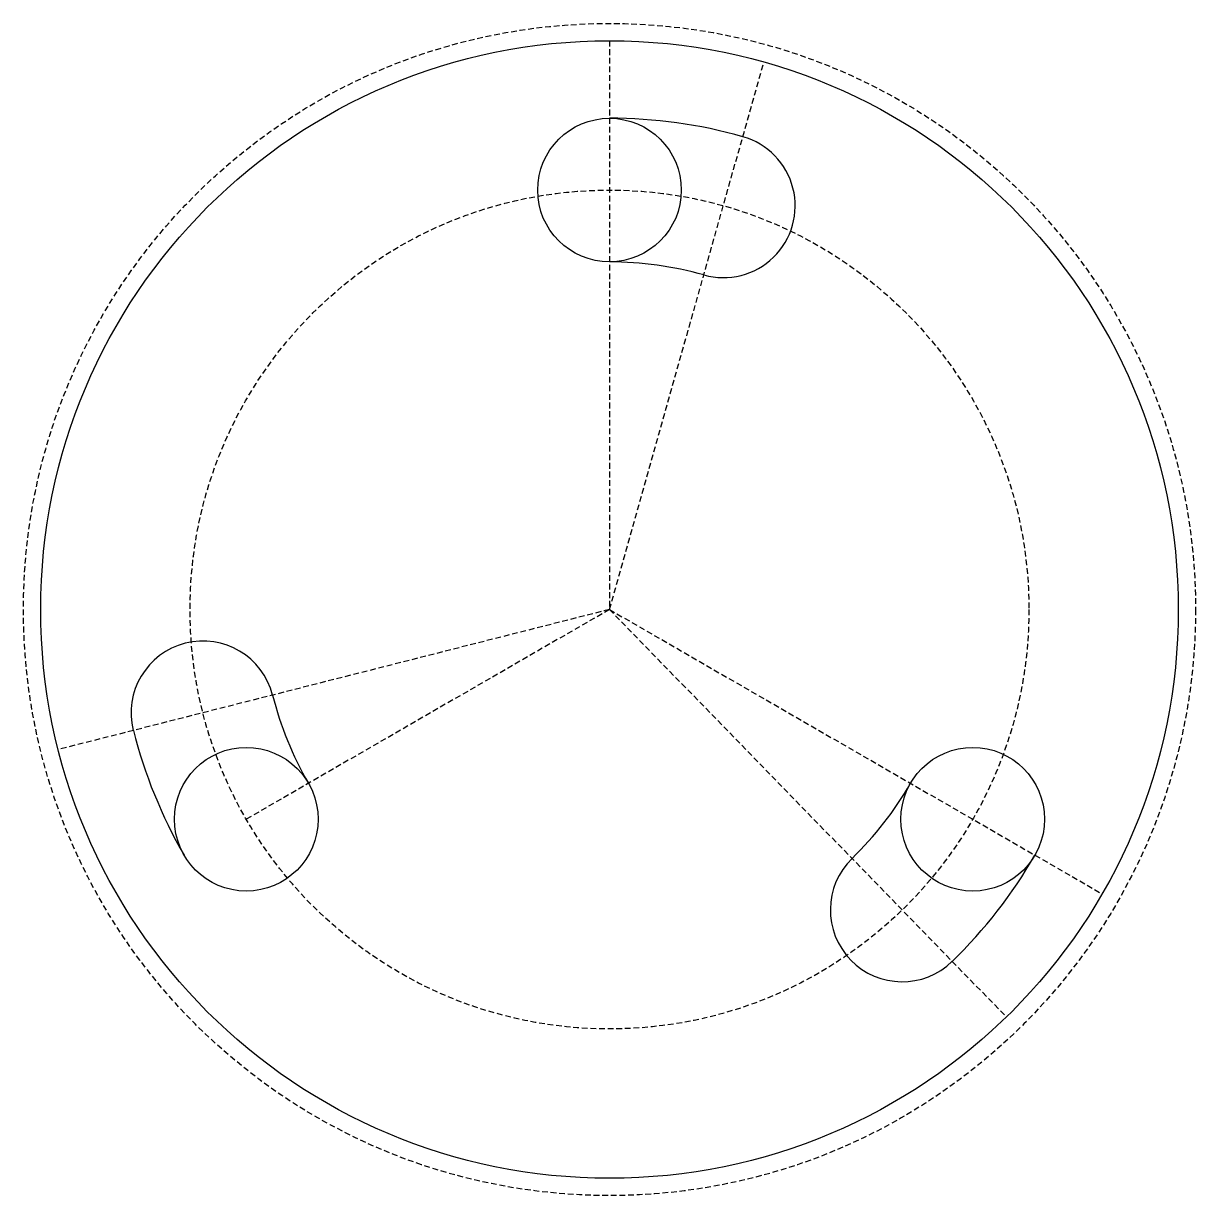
# Model space of a CAD drawing. Header units: millimetres. Extents: x -51 to 51, y -51 to 51.
import ezdxf

# ---------------------------------------------------------------- set-up
doc = ezdxf.new("R2010")
doc.units = ezdxf.units.MM
doc.linetypes.add('DASHED', pattern=[0.75, 0.5, -0.25])
doc.layers.get('0').update_dxf_attribs({"linetype": 'CONTINUOUS'})

msp = doc.modelspace()

# ---------------------------------------------------------------- linework, layer by layer
at = {"linetype": 'DASHED'}
for p, q in [((0, 49.5), (0, 0)), ((0, 0), (13.43, 47.64)), ((0, 0), (-47.98, -12.19)), ((0, 0), (-31.61, -18.25)), ((0, 0), (42.87, -24.75)), ((0, 0), (34.54, -35.46))]:
    msp.add_line(p, q, dxfattribs=at)
for radius in [51, 36.5]:
    msp.add_circle((0, 0), radius, dxfattribs=at)
for centre, radius in [((0, 0), 49.5), ((0, 36.5), 6.25), ((-31.61, -18.25), 6.25), ((31.61, -18.25), 6.25)]:
    msp.add_circle(centre, radius)
for centre, radius, start, end in [((0, 0), 42.75, 74.253, 90), ((9.91, 35.13), 6.25, -105.747, 74.253), ((0, 0), 30.25, 74.253, 90), ((-35.38, -8.99), 6.25, 14.253, 194.253), ((0, 0), 30.25, 194.253, 210), ((0, 0), 42.75, 194.253, 210), ((0, 0), 30.25, 314.253, 330), ((0, 0), 42.75, 314.253, 330), ((25.47, -26.14), 6.25, 134.253, 314.253)]:
    msp.add_arc(centre, radius, start, end)
msp.add_point((0, 0))

doc.saveas('drawing.dxf')
